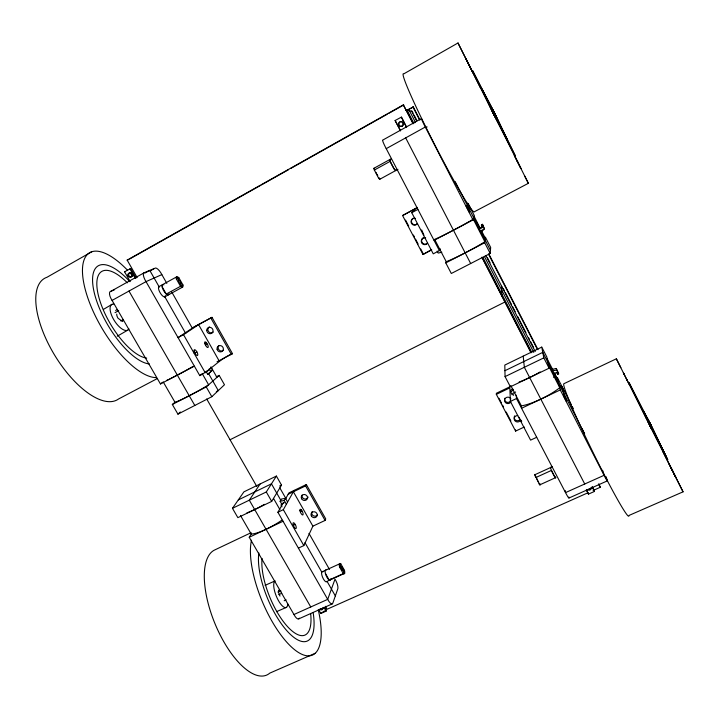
<?xml version="1.0" encoding="UTF-8"?>
<svg xmlns="http://www.w3.org/2000/svg" width="719" height="719" viewBox="0 0 719 719"><rect width="100%" height="100%" fill="white"/><g stroke="black" fill="none" stroke-linecap="round" stroke-linejoin="round"><path stroke-width="1.08" d="M524.259 427.023L515.595 431.094L496.344 394.363L496.353 393.284L510.526 386.48M490.223 253.465L490.655 247.417L485.406 237.189L484.714 242.743L490.223 253.465L451.307 273.49L445.789 262.902L446.247 261.707A29.704 2.633 -27.8 0 0 484.849 241.719L473.246 219.106A29.812 1.941 -28 0 1 470.487 220.76M484.417 228.966L482.476 224.31L481.451 224.84L482.377 227.519L479.303 229.127L480.867 232.165L484.417 228.966L482.476 224.31M482.377 227.519L482.485 226.862L479.438 228.453M480.867 232.165L480.445 230.422L480.319 231.105M434.051 240.38L473.012 219.933L474.252 215.448L468.132 203.504M344.455 570.302A5.644 1.78 66.6 0 1 343.296 573.618L339.539 566.976A5.644 1.78 66.6 0 1 340.716 563.705L344.455 570.302L343.296 573.618L329.167 580.026L325.401 573.411M481.73 88.922L494.681 113.323L499.085 123.506L493.567 113.926L481.73 88.922L494.681 113.323L502.132 129.6L493.567 113.926L493.872 113.072L489.001 103.383L493.567 113.926L515.271 155.798L494.681 113.323L472.536 70.543L493.567 113.926L503.246 132.206M318.661 609.73L320.827 613.505L326.102 611.15L326.435 610.215L324.817 607.384M339.539 566.976L340.716 563.705M320.827 613.505L321.168 612.57M467.835 209.049L469.004 205.94M298.403 548.121L303.849 545.586L312.882 526.155L325.078 520.43L325.743 518.929L306.33 484.534L288.975 492.866L285.461 499.004M342.954 570.221L342.873 570.41A1.986 0.629 66.6 0 1 341.669 569.385A1.986 0.629 66.6 0 1 341.049 567.066L341.139 566.878A1.986 0.629 66.6 0 1 342.343 567.911A1.986 0.629 66.6 0 1 342.954 570.221L344.653 573.322L327.909 580.916M431.715 249.906L422.997 254.472L402.577 215.538L416.166 208.267L411.753 212.698L433.251 253.843L439.399 250.634L440.253 248.837M288.166 494.277L305.593 485.909L306.33 484.534M281.929 520.134A27.187 6.112 -30.5 0 1 251.201 534.028L249.232 537.273L293.954 614.511L327.702 599.367L335.009 579.172A7.253 2.364 66.9 0 1 337.606 589.409L333.014 602.594A7.487 2.508 67.2 0 1 327.702 599.367L277.894 512.252L283.34 509.654L294.161 490.376M277.894 512.252L283.304 502.788M284.311 502.653L281.632 503.938L280.985 505.053L282.001 506.832M281.632 503.938L280.113 501.278L284.212 500.496L285.479 498.294L287.456 501.781M280.113 501.278L281.399 499.067L285.479 498.294M422.997 254.472L431.032 249.897M271.692 501.404L281.533 485.118L276.393 476.068L243.921 491.85L232.462 508.315L237.863 517.644L271.692 501.404L266.3 491.967L276.393 476.068M260.089 483.995L249.304 500.181L310.761 606.971M202.201 373.565L208.627 384.809A27.789 2.301 -29.3 0 1 174.969 402.236L172.335 404.491L177.935 414.144L211.826 396.708L224.472 384.755L219.151 375.39L216.266 376.891M208.861 370.231L206.173 371.633L207.764 374.41L212.509 370.096L210.955 367.364M212.509 370.096L207.764 374.41M402.577 215.538L417.505 207.396M177.935 414.144L180.316 411.996M480.984 231.482L483.105 229.568M172.335 404.491L206.245 386.939L219.151 375.39M166.835 283.376L161.847 274.604A7.639 2.624 59.6 0 0 154.855 268.286L144.528 272.582A7.882 2.786 59.4 0 0 146.029 281.623L199.774 375.624C211.476 369.503 219.978 358.592 232.507 353.694L211.988 317.34L194.561 326.66L178.033 337.606L183.507 334.677L199.774 323.874M512.683 388.655L510.607 390.399L510.679 392.062L512.153 394.884M510.679 392.062L513.456 389.725M199.774 375.624L201.473 374.195M144.528 272.582L110.825 291.33A7.819 3.047 58.9 0 0 112.074 300.416L160.454 383.964L162.503 382.391M193.366 327.451L211.988 317.34M103.419 309.404L112.02 304.335M117.215 336.24L127.748 330.147M457.994 42.987L403.808 73.85A77.652 4.476 62.8 0 0 434.447 144.168A77.652 4.476 62.8 0 0 474.441 211.701L528.357 183.309L457.994 42.987L480.463 87.817M91.942 251.668L46.978 277.273A70.777 30.818 58.8 0 0 53.44 353.146A70.777 30.818 58.8 0 0 118.491 399.018L157.551 378.446M137.158 277.579L127.146 260.098L403.332 104.866L412.976 122.904M129.582 259.02L260.386 185.511M261.357 184.963L288.661 169.621M290.611 168.525L387.155 114.267M389.105 113.171L403.736 104.956M407.008 110.124L413.335 106.951L420.004 119.938M407.457 110.241L413.335 106.951M130.04 281.318L124.585 271.818L130.642 268.547L136.089 278.055M400.51 130.939L395.108 120.504L401.427 117.107L406.316 126.589M145.085 273.004L149.768 270.398L159.321 287.151M150.028 270.964L153.893 268.816M112.074 300.416L146.029 281.623L161.847 274.604M439.399 250.634L386.229 148.644L425.315 127.011L427.131 126.957M115.624 310.464L117.467 309.449M391.397 158.674L374.006 168.246L374.86 169.864L374.347 170.043L378.455 177.872A6.228 0.764 62.2 0 0 379.749 178.375M115.013 312.657L118.698 310.626M120.747 320.944L122.715 319.865M164.84 296.83L182.581 287.124L180.685 283.78M397.984 169.316L379.794 179.265L378.949 177.656M411.753 212.698L417.901 209.409M204.609 343.601L206.362 342.675L207.647 344.662A3.164 1.079 61.4 0 1 207.926 347.484A3.164 1.079 61.4 0 1 205.643 345.444L205.257 344.716A3.164 1.079 61.4 0 1 204.861 341.965L205.122 341.867A3.164 1.079 61.4 0 1 206.362 342.675M205.589 345.003L207.342 344.077M194.157 353.326L196.871 351.897M160.454 383.964L194.364 366.16M217.021 361.792L232.507 353.694M481.335 225.487L482.359 224.948M445.789 262.902L484.714 242.743M216.329 391.603L218.288 390.597L208.636 373.664M182.959 284.994A5.923 1.959 60.1 0 1 180.487 286.252L176.335 278.936L178.851 277.741L182.959 284.994L166.26 294.035L162.117 286.755M230.053 439.749L504.873 302.043M541.766 347.106L504.801 365.063L505.062 376.603L510.382 386.795L549.118 368.2L546.817 356.966L541.766 347.106L543.816 357.873L549.118 368.2M238.322 499.903L271.458 483.842L280.761 500.163M504.927 370.698L542.764 352.364L552.435 371.211M232.462 508.315L266.3 491.967M505.062 376.603L543.816 357.873M279.619 486.044L281.533 485.118M496.344 394.363L509.843 387.883L510.382 401.436L530.595 440.127L536.698 437.287M515.649 392.008L512.647 393.446L513.645 395.351M558.268 372.298L557.252 372.784L557.62 374.347L558.636 373.862L556.317 368.496L551.752 369.422L553.567 373.871L556.623 372.415L557.62 374.347M553.54 377.277L555.517 376.334L554.043 373.458M510.382 401.436L516.494 398.524L516.287 395.18M616.363 358.799L563.912 383.703A73.751 4.035 63.9 0 0 594.469 455.325A73.751 4.035 63.9 0 0 628.972 515.46L683.05 491.832L616.363 358.799L620.839 367.724M251.129 532.68L214.981 549.837A67.748 28.194 67.8 0 0 216.689 627.66A67.748 28.194 67.8 0 0 269.769 673.137L315.219 653.283M299.472 510.643L301.216 509.807L302.402 511.622A3.074 1.016 65.4 0 1 302.933 514.831A3.074 1.016 65.4 0 1 301.009 513.357L300.632 512.656A3.074 1.016 65.4 0 1 300.03 509.582L300.209 509.358A3.074 1.016 65.4 0 1 301.216 509.807M300.362 511.892L302.106 511.065M249.232 537.273L283.043 521.257M571.254 404.626L557.468 377.736L560.272 389.932L521.572 408.266L521.383 405.876L510.796 385.555M293.433 525.31L295.239 524.466A3.191 1.087 65.6 0 1 295.644 528.582A3.191 1.087 65.6 0 1 292.993 523.935A3.191 1.087 65.6 0 1 295.23 524.457M277.867 592.025L280.805 590.676M321.717 572.009L339.35 563.957L341.076 567.012M552.471 466.694L534.882 474.72L539.502 484.633A5.923 0.683 64.5 0 0 539.969 484.004M278.819 594.64L281.767 593.292M284.167 600.751L286.126 599.862M555.706 477.614L540.113 484.687L539.349 483.231L539.502 484.633M298.753 618.879L332.34 603.861M568.99 498.024L607.33 480.876M587.989 492.758L327.136 609.227L325.455 606.297M593.103 490.475L600.266 487.275L598.837 483.842M322.93 611.788L325.563 610.611M586.56 490.403L588.475 494.106L594.487 491.428L592.384 486.97M265.104 585.329L275.116 580.898A14.416 4.907 68 0 0 278.244 600.239A14.416 4.907 68 0 0 287.807 604.068M276.482 611.689L286.548 607.303M110.825 291.33L114.618 289.703M124.585 271.818L125.34 271.512M130.642 268.547L129.896 268.843L135.352 278.37M127.146 260.098L128.602 259.568M178.591 280.194L178.761 280.14A2.085 0.692 60.1 0 1 180.334 281.767A2.085 0.692 60.1 0 1 180.739 283.762L180.559 283.816A2.085 0.692 60.1 0 1 178.986 282.19A2.085 0.692 60.1 0 1 178.591 280.194L176.739 276.824L158.998 286.593A5.896 2.058 59.8 0 0 160.876 293.918A5.896 2.058 59.8 0 0 165.361 295.68M441.817 252.234L438.168 253.07L437.134 251.093M552.075 370.968L556.677 370.033L558.636 373.862M395.108 120.504L400.24 129.977M401.427 117.107L406.603 127.551M405.624 110.16L412.086 111.166L413.11 113.162M536.698 477.874L536.698 478.414M280.904 591.62L278.675 590.164A4.691 1.6 68 0 0 279.997 596.078M421.702 229.963L423.922 235.212M377.781 175.625L377.376 175.094M467.718 203.207L467.62 203.459M584.538 434.096L584.655 433.899M521.545 422.035L519.729 418.692M538.154 481.371L537.74 480.705M163.186 381.87L174.969 402.236M240.47 515.469L251.201 534.028M377.116 174.681L376.576 173.701M128.971 291.06L194.804 405.462M467.988 203.639L470.541 208.932L467.844 203.989M206.695 398.964L256.836 486.502M323.936 607.366L326.102 611.15M489.001 103.383L494.681 113.323L506.805 138.947L504.262 134.129M273.508 498.402L279.934 509.663M206.245 386.939L211.826 396.708M171.823 292.148L192.324 328.206M308.981 533.39L329.473 569.439M210.964 366.87L216.94 377.367M279.844 487.913L285.856 498.465M209.22 368.829L210.784 371.57M284.212 500.496L286.207 504.001M164.687 296.57L185.745 333.499M304.982 542.656L321.6 571.803M327.091 581.428L335.342 595.907M183.507 334.677L205.239 372.775M283.34 509.654L303.849 545.586M198.597 324.655L219.205 361.001M293.379 491.769L312.882 526.155M210.856 318.104L231.455 354.593M305.593 485.909L325.078 520.43M644.655 413.713L650.542 424.3L667.726 459.89L647.99 421.801M644.601 413.587L650.542 424.3L666.585 457.661L656.195 437.745M643.415 411.394L649.446 424.803L652.6 429.728L650.542 424.3L643.415 411.394L650.542 424.3L667.726 459.89L629.089 382.85L647.019 419.806M582.687 429.755L581.842 428.416L584.277 433.656M683.05 491.832L662.729 451.325M651.477 428.524L649.446 424.803L651.522 428.785M656.034 436.918L658.065 440.639M405.588 220.131L408.716 226.099M413.407 235.05L414.45 237.036M415.492 239.023L418.099 243.993M420.705 248.963L423.302 253.942M498.941 398.227L501.538 403.17M502.572 405.148L503.606 407.125M506.203 412.068L510.867 420.974M446.247 261.707L434.618 239.382A29.812 1.941 -28 0 0 439.911 236.982M516.494 398.524L565.538 492.605A7.927 0.764 64.4 0 0 568.891 497.045M394.3 169.199L390.192 161.335L374.347 170.043A6.228 0.764 62.2 0 1 374.293 168.363M555.167 477.524L551.455 470.415L535.79 477.551A5.923 0.683 64.5 0 1 535.502 474.819M629.089 382.85L650.542 424.3L652.376 429.306L646.021 416.652M405.678 137.877L470.675 263.522M584.727 483.995L524.349 367.283L523.198 356.121M586.38 489.648L588.475 494.106M407.197 110.402L413.838 123.3M482.853 257.348L531.808 352.436M482.296 257.51L531.071 352.229M403.332 104.866L413.074 123.794M481.802 257.231L531.035 352.831M598.729 484.291L600.266 487.275M592.088 486.781L594.487 491.428M572.279 406.621L573.304 408.608M474.046 216.212L480.175 228.175M481.2 230.17L485.289 238.142M547.213 358.889L552.839 369.854M554.367 372.846L557.953 379.821M551.752 369.422L553.226 372.307M455.118 181.512L476.769 223.726M480.382 230.763L490.439 250.365M555.877 377.915L581.86 428.56M548.696 366.124L559.75 387.676A29.021 6.974 -26.5 0 1 521.383 405.876M473.012 219.933L425.315 127.011A8.457 0.521 62.7 0 1 421.604 118.482L382.841 140.034A8.376 0.854 62.3 0 0 386.229 148.644M560.272 389.932L604.095 475.304A7.999 0.467 64 0 0 607.106 479.95L606.144 476.769M488.749 253.789L538.001 349.677M412.85 106.843L419.519 119.83M488.749 254.625L537.479 349.488M414.135 115.157L416.696 120.145M487.473 257.797L490.034 262.786M503.372 288.723L504.396 290.719M505.421 292.714L511.577 304.685M512.602 306.68L515.164 311.669M517.725 316.657L525.931 332.609M528.501 337.597L529.526 339.593M530.55 341.588L533.624 347.574M411.583 111.094L416.714 121.071M485.864 255.542L535.233 351.555M409.444 110.753L415.555 122.625M484.363 256.377L533.759 352.364M481.451 224.84L482.143 226.188M528.357 183.309L524.663 175.957M470.154 67.227L468.923 64.782L469.372 65.681M472.922 72.736L465.651 58.257L466.119 59.183M515.002 156.688L517.833 162.323L514.229 155.124M517.878 162.431L520.996 168.632L516.853 160.346M624.272 374.599L623.373 372.802L626.752 379.515M629.314 384.638L626.393 378.814L627.22 380.477M670.773 467.35L672.75 471.287L671.348 468.473M673.676 473.138L675.833 477.434L668.508 462.811M583.055 430.456L583.442 431.22M472.536 70.543L493.719 112.829M515.271 155.798L494.223 113.818L494.681 113.323L493.872 113.072L499.085 123.506M503.534 132.404L506.805 138.947M537.497 480.256L537.03 479.276M583.819 432.002L584.161 432.739M486.134 97.694L493.567 113.926M376.325 173.198L375.965 172.344M521.446 420.705L521.697 421.361M519.154 417.29L519.406 417.946M602.576 470.217L604.095 475.304L565.538 492.605L565.161 490.493M562.609 388.476L564.963 398.29M556.317 368.496L556.677 370.033M555.517 376.334L556.227 379.515L553.396 373.089M552.264 370.438L552.605 371.984M515.532 429.872L515.595 431.094M501.691 286.324L501.835 296.264M469.75 221.191A29.812 1.941 -28 0 1 440.657 236.632M395.486 169.765A6.246 0.656 62.4 0 1 394.066 168.839A6.246 0.656 62.4 0 1 390.345 161.703A6.246 0.656 62.4 0 1 390.498 160.193M417.388 223.546A3.451 3.424 89.9 0 1 412.922 224.777A3.451 3.424 89.9 0 1 411.322 220.4A3.451 3.424 89.9 0 1 415.501 218.405M427.58 243.049A3.424 3.415 88.9 0 1 423.123 244.262A3.424 3.415 88.9 0 1 421.532 239.912A3.424 3.415 88.9 0 1 425.711 237.944M427.302 243.247A3.415 3.406 -89.8 0 1 422.215 242.698A3.415 3.406 -89.8 0 1 423.419 237.719M417.155 223.834A3.433 3.406 -89.6 0 1 412.059 223.294A3.433 3.406 -89.6 0 1 413.245 218.27M510.724 402.146A3.361 3.218 1.2 0 1 505.601 402.703A3.361 3.218 1.2 0 1 505.915 397.787A3.361 3.218 1.2 0 1 510.921 398.937M520.718 419.797A3.361 3.191 1.3 0 1 516.754 421.873A3.361 3.191 1.3 0 1 514.22 418.296A3.361 3.191 1.3 0 1 517.743 415.582M520.25 419.366A3.343 3.182 1.2 0 1 514.13 417.397M514.292 416.589A3.343 3.182 1.2 0 1 514.678 415.843M510.679 401.04A3.352 3.209 1.1 0 1 504.702 398.254M540.122 371.921A29.119 6.345 -26.7 0 1 519.118 382.014M590.991 488.066A2.22 2.058 -1.5 0 1 588.169 489.333M591.27 487.752A2.22 2.058 -1.5 0 1 587.396 489.477M555.544 476.94A5.95 0.593 64.3 0 1 554.475 476.481A5.95 0.593 64.3 0 1 551.122 469.606A5.95 0.593 64.3 0 1 551.051 467.727M264.403 504.343A27.277 5.563 -30.3 0 1 246.923 512.854M299.356 618.16A7.424 2.732 67.7 0 1 293.954 614.511M322.975 607.753A2.04 1.842 23.2 0 1 319.578 609.281M323.092 608.229A2.04 1.842 23.2 0 1 320.332 608.678M318.256 609.766A68.503 25.39 67.2 0 1 288.67 644.242A68.503 25.39 67.2 0 1 251.506 540.212M310.671 613.693A47.571 17.616 67.2 0 1 286.746 625.737A47.571 17.616 67.2 0 1 262.084 558.42M313.142 612.543A53.844 19.943 67.2 0 1 287.42 631.363A53.844 19.943 67.2 0 1 258.876 553.001M327.028 581.32A5.626 1.869 66.8 0 1 322.507 577.078A5.626 1.869 66.8 0 1 323.146 571.722M330.713 578.93A5.626 1.851 66.7 0 1 326.678 576.791A5.626 1.851 66.7 0 1 326.075 569.843M308.109 497.063A3.155 2.93 27.9 0 1 304.272 498.887A3.155 2.93 27.9 0 1 302.124 495.094M317.483 514.912A3.146 2.912 26.4 0 1 313.232 515.676A3.146 2.912 26.4 0 1 312.163 511.569M213.273 332.088A3.271 3.074 48.9 0 1 208.537 331.522A3.271 3.074 48.9 0 1 209.418 326.884M223.528 350.216A3.253 3.065 46.4 0 1 219.07 349.973A3.253 3.065 46.4 0 1 219.034 345.506M192.989 366.456A27.888 1.69 -29.1 0 1 184.72 371.13M183.884 371.588A27.888 1.69 -29.1 0 1 169.666 378.985M168.839 379.38A27.888 1.69 -29.1 0 1 166.583 380.441M131.802 276.68A2.193 2.022 56.1 0 1 128.953 275.772A2.193 2.022 56.1 0 1 129.627 272.887M131.2 272.744A2.193 2.022 56.1 0 1 132.143 273.346M132.736 275.431A2.193 2.022 56.1 0 1 132.224 276.366M156.374 377.601A71.603 27.789 59.4 0 1 85.372 289.937A71.603 27.789 59.4 0 1 127.524 270.227M129.842 272.708A71.603 27.789 59.4 0 1 132.79 276.042M128.926 328.916A15.126 6.408 57.7 0 1 114.069 320.198A15.126 6.408 57.7 0 1 113.8 304.065M146.703 358.089A49.719 19.269 59.4 0 1 98.647 296.489A49.719 19.269 59.4 0 1 127.344 282.837M116.748 314.104A4.916 2.085 57.7 0 0 118.033 318.229L122.455 321.465A4.916 2.085 57.7 0 0 123.012 319.56M149.345 363.931A56.28 21.822 59.4 0 1 94.234 292.606A56.28 21.822 59.4 0 1 129.914 281.695M168.92 293.729A5.905 2.04 59.9 0 1 165.954 293.747A5.905 2.04 59.9 0 1 162.197 287.142A5.905 2.04 59.9 0 1 163.878 284.868M176.335 278.936A5.923 1.959 60.1 0 1 178.851 277.741M561.162 385.537L564.056 391.415L561.162 385.537M479.501 228.121L479.24 229.46L476.625 224.364L476.913 223.088L479.501 228.121M469.435 212.168L466.236 205.931L469.435 212.168M566.473 401.346L563.462 395.234L566.473 401.346M402.433 125.744A2.382 2.301 -82.5 0 0 401.535 121.745A2.382 2.301 -82.5 0 0 398.614 124.576A2.382 2.301 -82.5 0 0 402.433 125.744M402.64 125.744A2.373 2.292 -82.4 0 0 401.75 121.754A2.373 2.292 -82.4 0 0 398.838 124.576A2.373 2.292 -82.4 0 0 402.64 125.744M311.399 515.999A3.164 2.921 26.4 0 0 316.791 516.404A3.164 2.921 26.4 0 0 314.167 511.757A3.164 2.921 26.4 0 0 311.399 515.999M301.647 498.788A3.164 2.939 27.9 0 0 307.049 499.184A3.164 2.939 27.9 0 0 304.416 494.51A3.164 2.939 27.9 0 0 301.647 498.788M217.138 349.389A3.262 3.074 46.3 0 0 222.45 351.106A3.262 3.074 46.3 0 0 220.994 345.722A3.262 3.074 46.3 0 0 217.138 349.389M206.721 330.354A3.28 3.083 48.8 0 0 211.503 333.373A3.28 3.083 48.8 0 0 211.449 327.846A3.28 3.083 48.8 0 0 206.721 330.354M194.13 351.088A3.28 1.159 61.3 0 0 197.267 355.519A3.28 1.159 61.3 0 0 196.413 351.169A3.28 1.159 61.3 0 0 194.13 351.088M127.892 274.991A2.193 2.022 56.1 0 0 131.056 276.995A2.193 2.022 56.1 0 0 130.957 273.283A2.193 2.022 56.1 0 0 127.892 274.991"/></g></svg>
